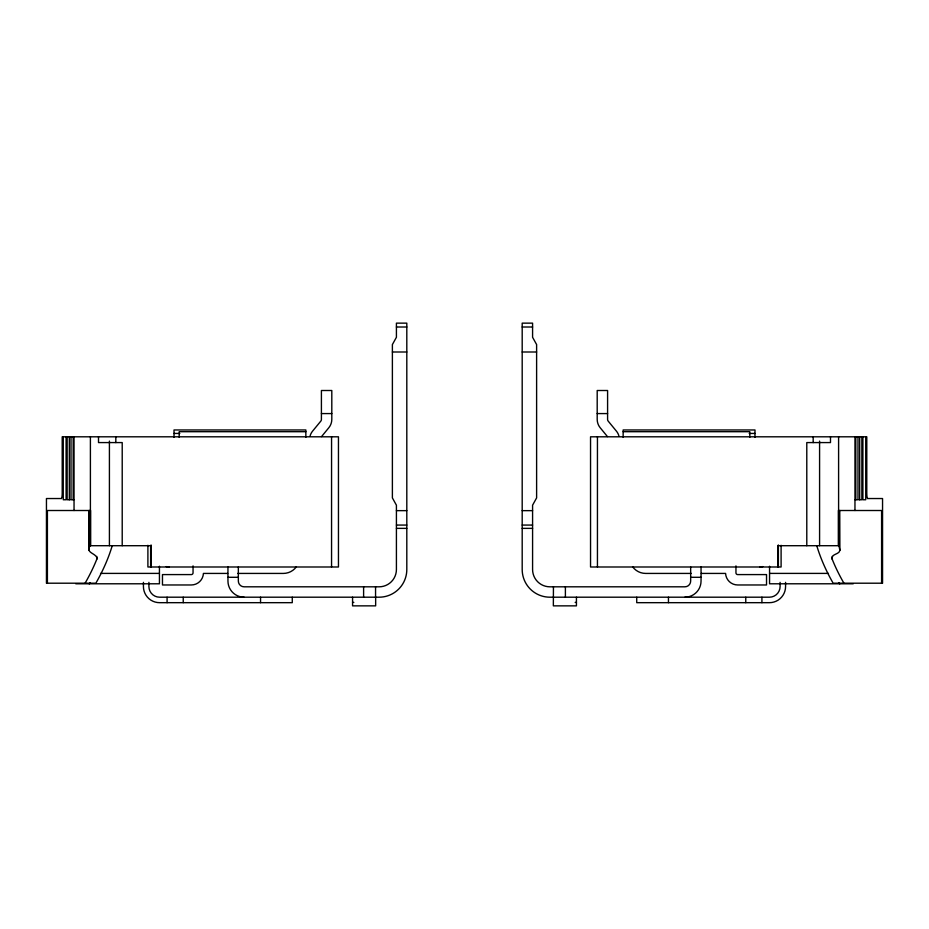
<?xml version="1.0" encoding="UTF-8"?>
<svg xmlns="http://www.w3.org/2000/svg" width="929" height="929" viewBox="0 0 929 929"><rect width="100%" height="100%" fill="white"/><g stroke="black" fill="none" stroke-linecap="round" stroke-linejoin="round"><path stroke-width="1.39" d="M839.758 510.509L839.886 550.351C839.189 554.578 832.291 553.533 831.989 558.108A17.175 6.991 3.8 0 0 832.221 559.27A791.671 322.56 3.8 0 0 843.927 583.203M85.073 583.203A791.671 322.56 -3.8 0 0 96.779 559.27A17.175 6.991 -3.8 0 0 97.011 558.108C95.722 552.941 85.189 553.092 90.055 545.706L151.299 545.706M89.892 583.412L89.149 583.784L90.252 582.924M321.539 436.607L328.785 427.77A13.273 13.273 0 0 0 331.804 419.351L331.804 390.505L321.411 390.505L321.411 419.351A2.88 2.88 0 0 1 320.76 421.185L312.597 431.126A13.273 13.273 0 0 0 310.089 435.945M396.416 327.008L406.809 327.008M522.191 327.008L532.584 327.008M392.386 351.998L406.809 351.998M522.191 351.998L536.614 351.998M321.411 413.579L331.804 413.579M597.196 413.579L607.589 413.579M305.85 431.695L179.192 431.695L179.192 437.292M623.15 431.695L749.808 431.695L749.808 437.292M174.013 433.437L179.808 433.437M749.192 433.437L754.987 433.437M61.372 498.536L46.45 498.536L46.45 583.203L95.85 583.203A804.224 327.67 -3.8 0 0 103.247 569.024A805.71 328.274 -3.8 0 0 112.235 545.706M867.628 498.536L882.55 498.536L882.55 583.203L833.15 583.203A804.224 327.67 3.8 0 1 825.753 569.024A805.71 328.274 3.8 0 1 816.765 545.706M70.035 499.756L67.143 499.756L67.143 436.804M73.914 499.756L71.01 499.756L71.01 436.804M855.086 499.756L857.99 499.756L857.99 436.804M858.965 499.756L861.857 499.756L861.857 436.804M396.416 510.648L406.809 510.648M522.191 510.648L532.584 510.648M396.416 525.071L406.809 525.071M522.191 525.071L532.584 525.071M396.416 528.369L406.809 528.369M522.191 528.369L532.584 528.369M777.701 545.706L838.945 545.706L839.886 550.351M100.553 573.402L159.44 573.402M227.675 573.425L203.416 573.425A12.112 12.112 0 0 1 191.316 584.968L162.47 584.968L162.47 574.587L191.316 574.587A1.73 1.73 0 0 0 193.046 572.856L193.046 565.877M237.673 573.425L283.333 573.425A16.153 16.153 0 0 0 296.409 566.771M691.327 573.425L645.667 573.425A16.153 16.153 0 0 1 632.591 566.771M701.325 573.425L725.584 573.425A12.112 12.112 0 0 0 737.684 584.968L766.53 584.968L766.53 574.587L737.684 574.587A1.73 1.73 0 0 1 735.954 572.856L735.954 565.877M769.56 573.402L828.447 573.402M227.953 577.292L238.335 577.292M690.665 577.292L701.047 577.292M75.783 583.784L159.44 583.784L159.44 566.237M853.217 583.784L769.56 583.784L769.56 566.237M352.567 602.387L353.833 602.387M575.167 602.387L576.433 602.387M839.108 583.412L839.851 583.784L838.748 582.924M607.461 436.607L600.215 427.77A13.273 13.273 0 0 1 597.196 419.351L597.196 390.505L607.589 390.505L607.589 419.351A2.88 2.88 0 0 0 608.24 421.185L616.403 431.126A13.273 13.273 0 0 1 618.911 435.945M881.598 583.203L881.598 510.509L838.422 510.509L838.422 545.706M865.735 436.804L865.735 499.756L862.89 499.756L862.89 436.804M859.685 436.804L859.685 499.756M855.818 436.804L855.818 499.756M854.959 436.804L854.959 510.509M838.597 436.804L838.597 545.706M832.221 556.401L832.221 559.27M830.491 436.804L830.491 442.576L806.79 442.576L806.79 545.706M819.587 441.101L819.587 545.706M813.177 436.804L813.177 442.576M785.574 582.355L785.574 586.524A16.153 16.153 0 0 1 769.421 602.677L636.725 602.677L636.725 597.196M781.103 545.3L781.103 566.992L590.542 566.992L590.542 436.804L866.792 436.804L866.78 492.765A5.806 0.848 -90 0 0 867.628 498.525M780.093 582.355L780.093 586.524A10.672 10.672 0 0 1 769.421 597.196L549.887 597.196A27.696 27.696 0 0 1 522.191 569.5L522.191 323.141L532.584 323.141L532.584 337.285L536.614 344.554L536.614 497.909L532.584 505.179L532.584 569.5A17.314 17.314 0 0 0 549.887 586.814L684.894 586.814A5.771 5.771 0 0 0 690.665 581.043L690.665 566.992M778.374 545.311L778.374 566.992M778.223 566.992L778.223 545.126L777.701 566.992M761.919 597.196L761.919 602.677M754.987 437.292L754.987 429.964L623.15 429.964L623.15 437.292M745.766 597.196L745.766 602.677M701.047 566.992L701.047 581.043A16.153 16.153 0 0 1 684.894 597.196M668.45 597.196L668.45 602.677M597.44 436.804L597.44 566.992M576.433 597.196L576.433 605.859L553.347 605.859L553.44 586.814M565.389 586.814L565.389 597.196M375.653 597.196L375.653 605.859L352.567 605.859L352.567 597.196M375.56 586.814L375.56 597.196M363.611 586.814L363.611 597.196M331.56 436.804L331.56 566.992M305.85 437.292L305.85 429.964L174.013 429.964L174.013 437.292M292.275 597.196L292.275 602.677L159.579 602.677A16.153 16.153 0 0 1 143.426 586.524L143.426 582.355M260.55 597.196L260.55 602.677M238.335 566.992L238.335 581.043A5.771 5.771 0 0 0 244.106 586.814L379.113 586.814A17.314 17.314 0 0 0 396.416 569.5L396.416 505.179L392.386 497.909L392.386 344.554L396.416 337.285L396.416 323.141L406.809 323.141L406.809 569.5A27.696 27.696 0 0 1 379.113 597.196L159.579 597.196A10.672 10.672 0 0 1 148.907 586.524L148.907 582.355M227.953 566.992L227.953 581.043A16.153 16.153 0 0 0 244.106 597.196M183.234 597.196L183.234 602.677M167.081 597.196L167.081 602.677M151.299 566.992L151.299 545.126L150.777 566.992M150.626 545.311L150.626 566.992M147.897 545.3L147.897 566.992L338.458 566.992L338.458 436.804L62.208 436.804L62.22 492.765A5.806 0.848 -90 0 1 61.372 498.525M122.21 545.706L122.21 442.576L98.509 442.576L98.509 436.804M115.823 436.804L115.823 442.576M109.413 441.101L109.413 545.706M96.779 556.401L96.779 559.27M90.577 545.706L90.577 510.509L47.402 510.509L47.402 583.203M90.403 436.804L90.403 545.706M89.242 510.509L89.242 549.608M89.114 510.509L89.114 550.351M74.041 436.804L74.041 510.509M73.182 436.804L73.182 499.756M69.315 436.804L69.315 499.756M66.11 436.804L66.11 499.756L63.265 499.756L63.265 436.804M169.241 567.05A9.813 9.813 0 0 1 166.21 566.574M762.79 566.574A9.813 9.813 0 0 1 759.759 567.05"/></g></svg>
